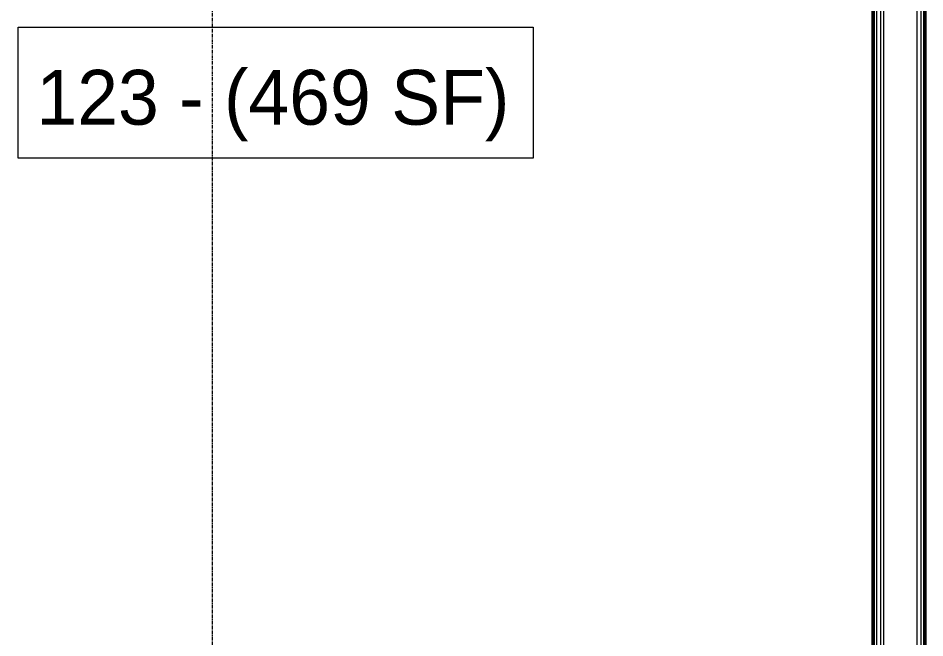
# Model space of a CAD drawing. Header units: inches. Extents: x -4235 to -464, y 9706 to 12463.
# Drawn here: x -2859.2 to -2710.5, y 11376.5 to 11478.2 of the extents above; entities that cross this region are included whole.
import ezdxf

# ---------------------------------------------------------------- set-up
doc = ezdxf.new("R2010")
doc.units = ezdxf.units.IN
doc.header["$MEASUREMENT"] = 0
doc.linetypes.add('Grid Line 1_2_', pattern=[0.875, 0.5, -0.125, 0.125, -0.125])
for name, color, linetype, lineweight in [('0-1', 7, 'Continuous', 5), ('A-AREA-IDEN', 2, 'Continuous', 9), ('A-WALL-3', 50, 'Continuous', 13), ('I-WALL-1', 7, 'Continuous', 50), ('S-GRID-1', 1, 'Grid Line 1_2_', 9)]:
    doc.layers.add(name, color=color, linetype=linetype, lineweight=lineweight)
doc.styles.add('Century Gothic', font='ufonts.com_century-gothic.ttf', dxfattribs={"height": 9})

# ---------------------------------------------------------------- blocks, each defined once
blk = doc.blocks.new('CTR - 1st Phase - Common Walls_rvt-1-BACKGROUND - 1ST FLOOR')
at = {"layer": 'A-WALL-3'}
for p, q in [((-2718.35, 11285.29), (-2718.35, 11622.61)), ((-2717.72, 11285.29), (-2717.72, 11622.61)), ((-2717.22, 11285.29), (-2717.22, 11622.61)), ((-2711.72, 11285.29), (-2711.72, 11622.61)), ((-2711.1, 11285.29), (-2711.1, 11622.61))]:
    blk.add_line(p, q, dxfattribs=at)
at = {"layer": 'I-WALL-1'}
for p, q in [((-2718.97, 11622.61), (-2718.97, 11285.29)), ((-2710.47, 11285.29), (-2710.47, 11622.61))]:
    blk.add_line(p, q, dxfattribs=at)

msp = doc.modelspace()

# ---------------------------------------------------------------- linework, layer by layer
at = {"layer": 'A-AREA-IDEN', "flags": 128}
msp.add_lwpolyline([(-2859.22, 11476.67), (-2774.72, 11476.67), (-2774.72, 11455.18), (-2859.22, 11455.18)], close=True, dxfattribs=at)
at = {"layer": 'S-GRID-1'}
msp.add_line((-2827.32, 9836.18), (-2827.32, 12413.74), dxfattribs=at)

# ---------------------------------------------------------------- block references
at = {"layer": '0-1'}
msp.add_blockref('CTR - 1st Phase - Common Walls_rvt-1-BACKGROUND - 1ST FLOOR', (0, 0), dxfattribs=at)

# ---------------------------------------------------------------- texts
at = {"layer": 'A-AREA-IDEN', "insert": (-2856.22, 11469.67), "char_height": 9, "width": 94.839, "attachment_point": 1, "style": 'Century Gothic'}
msp.add_mtext('123 - (469 SF)', dxfattribs=at)

doc.saveas('drawing.dxf')
